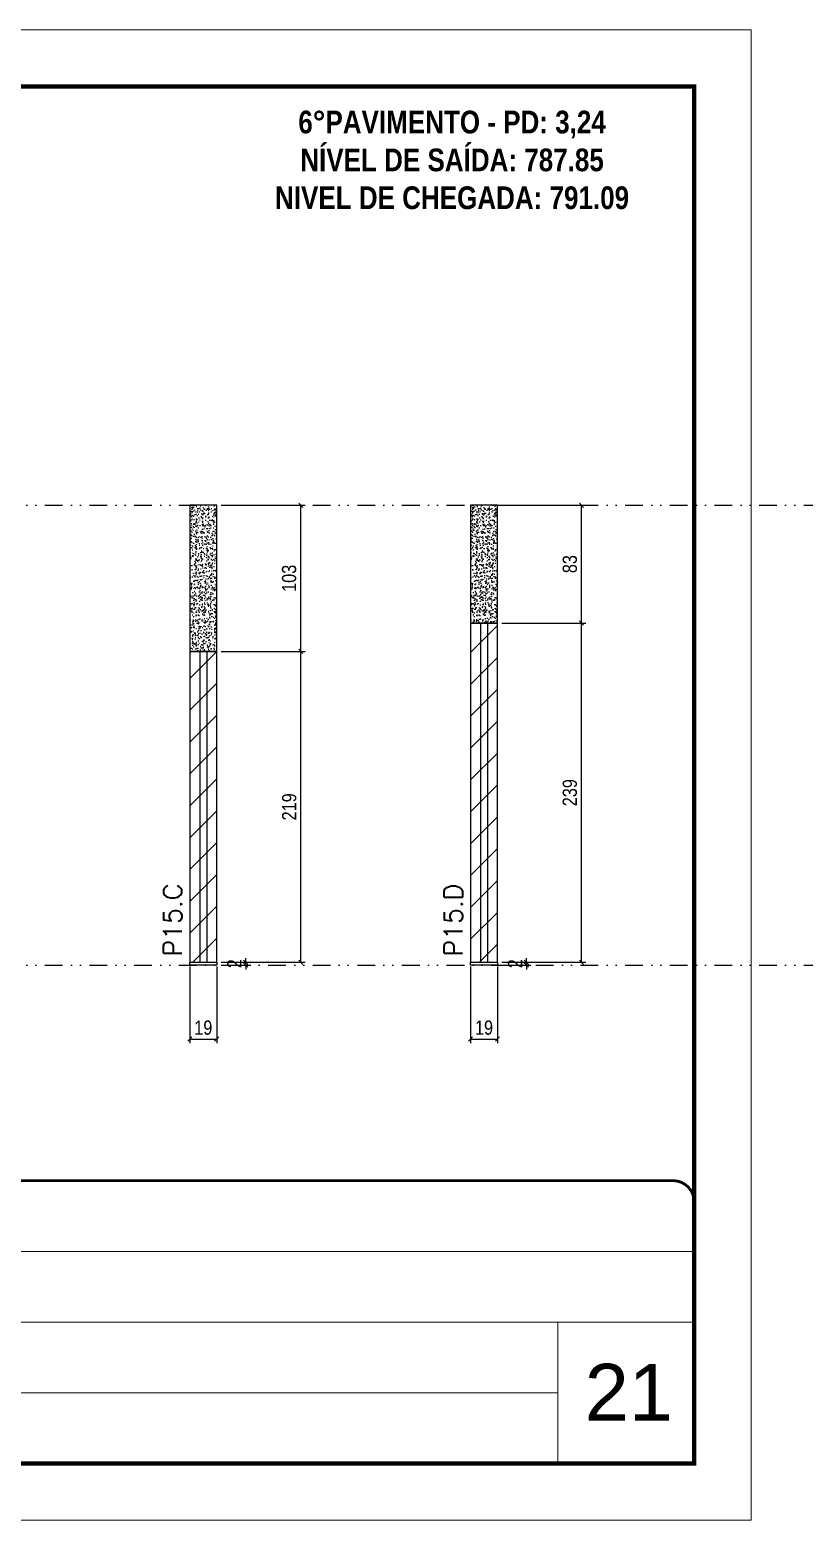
# Model space of a CAD drawing. Extents: x 13770 to 23315, y 867 to 16997.
# Drawn here: x 15363 to 15908, y 10056 to 11106 of the extents above; entities that cross this region are included whole.
import ezdxf

# ---------------------------------------------------------------- set-up
doc = ezdxf.new("R2010")
doc.units = 0
for name, pattern in [('CONTINUO', [0]), ('DASHED', [0.75, 0.5, -0.25]), ('DIVIDE2', [0.625, 0.25, -0.125, 0, -0.125, 0, -0.125])]:
    doc.linetypes.add(name, pattern=pattern)
for name, color, linetype, lineweight in [('CARIMBO', 255, 'Continuous', 9), ('Folhas', 255, 'Continuous', 9), ('Hachura', 251, 'Continuous', 9), ('SARRAFO DE PRESSAO', 251, 'DASHED', 9), ('Texto Seção', 7, 'Continuous', 15)]:
    doc.layers.add(name, color=color, linetype=linetype, lineweight=lineweight)
for name, color, linetype in [('COTA', 241, 'Continuous'), ('NOMENCLATURA', 7, 'Continuous'), ('Nível', 160, 'Continuous'), ('Painéis', 200, 'Continuous'), ('SARR_2.2x7', 40, 'Continuous')]:
    doc.layers.add(name, color=color, linetype=linetype)
doc.styles.add('ARIAL', font='arial.ttf')
doc.styles.add('COTA TECNICA', font='techl___.ttf', dxfattribs={"height": 10})
doc.styles.add('COTA TECNICA-50', font='techl___.ttf', dxfattribs={"height": 10})
doc.styles.add('REGUA-120', font='ROMANS.shx', dxfattribs={"height": 15})
doc.styles.add('ROMANC', font='techb___.ttf', dxfattribs={"height": 2.5})
doc.dimstyles.new('COTA PAINEL-50', dxfattribs={"dimtxt": 10, "dimasz": 3, "dimexe": 3, "dimexo": 3, "dimgap": 3, "dimtad": 1, "dimdec": 1, "dimzin": 12, "dimdsep": 46, "dimtxsty": 'COTA TECNICA-50', "dimblk1": 'OBLIQUE', "dimblk2": 'OBLIQUE', "dimsah": 1, "dimcen": 0.9, "dimclrd": 4, "dimclre": 4, "dimclrt": 240, "dimadec": 1, "dimazin": 3, "dimtfac": 1, "dimtdec": 1, "dimtmove": 0, "dimatfit": 3, "dimfxl": 1, "dimtolj": 1, "dimtzin": 12, "dimarcsym": 0})
doc.dimstyles.new('PAINEL', dxfattribs={"dimtxt": 10, "dimasz": 3, "dimexe": 3, "dimexo": 3, "dimgap": 3, "dimtad": 1, "dimdec": 1, "dimzin": 12, "dimdsep": 46, "dimtxsty": 'COTA TECNICA', "dimblk1": 'OBLIQUE', "dimblk2": 'OBLIQUE', "dimsah": 1, "dimcen": 0.9, "dimclrd": 4, "dimclre": 4, "dimclrt": 240, "dimadec": 1, "dimazin": 3, "dimtfac": 1, "dimtdec": 1, "dimtmove": 0, "dimatfit": 3, "dimfxl": 1, "dimtolj": 1, "dimtzin": 12, "dimarcsym": 0})

# ---------------------------------------------------------------- blocks, each defined once
blk = doc.blocks.new('9999999999')
at = {"color": 30, "linetype": 'CONTINUO'}
for p, q in [((98564.6, 34379.6), (99584, 34379.6)), ((98564.6, 34329.8), (99488, 34329.8)), ((99584, 34329.8), (99488, 34329.8)), ((99488, 34329.8), (99488, 34230.2)), ((98564.6, 34280), (99488, 34280))]:
    blk.add_line(p, q, dxfattribs=at)
at = {"color": 30, "linetype": 'CONTINUO', "const_width": 2}
blk.add_lwpolyline([(99584, 34230.2), (99584, 34414.4, 0.414214), (99569, 34429.4), (98229, 34429.4, 0.414214), (98214, 34414.4), (98214, 34245.2, 0.414214), (98229, 34230.2), (99584, 34230.2)], format="xyb", dxfattribs=at)
at = {"layer": 'Folhas'}
blk.add_lwpolyline([(98139, 34190.2), (99624, 34190.2), (99624, 35240.2), (98139, 35240.2)], close=True, dxfattribs=at)
at = {"layer": 'Folhas', "color": 30, "const_width": 3}
blk.add_lwpolyline([(98214, 34230.2), (99584, 34230.2), (99584, 35200.2), (98214, 35200.2)], close=True, dxfattribs=at)
blk = doc.blocks.new('_Oblique')
at = {"color": 0, "linetype": 'ByBlock', "lineweight": -2}
blk.add_line((-0.5, -0.5), (0.5, 0.5), dxfattribs=at)
blk = doc.blocks.new('*D348')
at = {"layer": 'COTA', "color": 4, "lineweight": -2, "transparency": 16777216}
for p, q in [((15497.6, 10770.7), (15556.8, 10770.7)), ((15553.8, 10667.7), (15553.8, 10770.7)), ((15497.6, 10667.7), (15556.8, 10667.7))]:
    blk.add_line(p, q, dxfattribs=at)
at = {"layer": 'Defpoints', "color": 0, "transparency": 16777216}
for p in [(15494.6, 10770.7), (15553.8, 10770.7), (15494.6, 10667.7)]:
    blk.add_point(p, dxfattribs=at)
at = {"layer": 'COTA', "color": 4, "lineweight": -2, "transparency": 16777216, "xscale": 3, "yscale": 3, "zscale": 3}
for p, rotation in [((15553.8, 10770.7), 90), ((15553.8, 10667.7), 270)]:
    blk.add_blockref('_Oblique', p, dxfattribs=dict(at, rotation=rotation))
at = {"layer": 'COTA', "color": 240, "transparency": 16777216, "insert": (15545.6, 10719.2), "char_height": 10, "attachment_point": 5, "rotation": 90, "style": 'COTA TECNICA'}
blk.add_mtext('\\A1;103', dxfattribs=at)
blk = doc.blocks.new('*D349')
at = {"layer": 'COTA', "color": 4, "lineweight": -2, "transparency": 16777216}
for p, q in [((15475.6, 10445.7), (15475.6, 10391.6)), ((15494.6, 10445.7), (15494.6, 10391.6)), ((15475.6, 10394.6), (15494.6, 10394.6))]:
    blk.add_line(p, q, dxfattribs=at)
at = {"layer": 'Defpoints', "color": 0, "transparency": 16777216}
for p in [(15475.6, 10448.7), (15494.6, 10448.7), (15494.6, 10394.6)]:
    blk.add_point(p, dxfattribs=at)
at = {"layer": 'COTA', "color": 4, "lineweight": -2, "transparency": 16777216, "xscale": 3, "yscale": 3, "zscale": 3, "rotation": 180}
blk.add_blockref('_Oblique', (15475.6, 10394.6), dxfattribs=at)
at = {"layer": 'COTA', "color": 4, "lineweight": -2, "transparency": 16777216, "xscale": 3, "yscale": 3, "zscale": 3}
blk.add_blockref('_Oblique', (15494.6, 10394.6), dxfattribs=at)
at = {"layer": 'COTA', "color": 240, "transparency": 16777216, "insert": (15485.1, 10402.6), "char_height": 10, "attachment_point": 5, "style": 'COTA TECNICA'}
blk.add_mtext('\\A1;19', dxfattribs=at)
blk = doc.blocks.new('*D350')
at = {"layer": 'COTA', "color": 4, "lineweight": -2, "transparency": 16777216}
for p, q in [((15497.6, 10667.7), (15556.8, 10667.7)), ((15553.8, 10448.7), (15553.8, 10667.7)), ((15497.6, 10448.7), (15556.8, 10448.7))]:
    blk.add_line(p, q, dxfattribs=at)
at = {"layer": 'Defpoints', "color": 0, "transparency": 16777216}
for p in [(15494.6, 10667.7), (15553.8, 10667.7), (15494.6, 10448.7)]:
    blk.add_point(p, dxfattribs=at)
at = {"layer": 'COTA', "color": 4, "lineweight": -2, "transparency": 16777216, "xscale": 3, "yscale": 3, "zscale": 3}
for p, rotation in [((15553.8, 10667.7), 90), ((15553.8, 10448.7), 270)]:
    blk.add_blockref('_Oblique', p, dxfattribs=dict(at, rotation=rotation))
at = {"layer": 'COTA', "color": 240, "transparency": 16777216, "insert": (15545.7, 10558.2), "char_height": 10, "attachment_point": 5, "rotation": 90, "style": 'COTA TECNICA'}
blk.add_mtext('\\A1;219', dxfattribs=at)
blk = doc.blocks.new('*D351')
at = {"layer": 'COTA', "color": 4, "lineweight": -2, "transparency": 16777216}
for p, q in [((15497.6, 10448.7), (15518, 10448.7)), ((15515, 10448.7), (15515, 10451.7)), ((15515, 10446.7), (15515, 10448.7)), ((15497.6, 10446.7), (15518, 10446.7)), ((15515, 10446.7), (15515, 10443.7))]:
    blk.add_line(p, q, dxfattribs=at)
at = {"layer": 'Defpoints', "color": 0, "transparency": 16777216}
for p in [(15494.6, 10448.7), (15515, 10448.7), (15494.6, 10446.7)]:
    blk.add_point(p, dxfattribs=at)
at = {"layer": 'COTA', "color": 4, "lineweight": -2, "transparency": 16777216, "xscale": 3, "yscale": 3, "zscale": 3}
for p, rotation in [((15515, 10448.7), 270), ((15515, 10446.7), 90)]:
    blk.add_blockref('_Oblique', p, dxfattribs=dict(at, rotation=rotation))
at = {"layer": 'COTA', "color": 240, "transparency": 16777216, "insert": (15507, 10447.7), "char_height": 10, "attachment_point": 5, "rotation": 90, "style": 'COTA TECNICA-50'}
blk.add_mtext('\\A1;2', dxfattribs=at)
blk = doc.blocks.new('*D789')
at = {"layer": 'COTA', "color": 4, "lineweight": -2, "transparency": 16777216}
for p, q in [((15695.4, 10770.7), (15754.6, 10770.7)), ((15751.6, 10687.7), (15751.6, 10770.7)), ((15695.4, 10687.7), (15754.6, 10687.7))]:
    blk.add_line(p, q, dxfattribs=at)
at = {"layer": 'Defpoints', "color": 0, "transparency": 16777216}
for p in [(15692.4, 10770.7), (15751.6, 10770.7), (15692.4, 10687.7)]:
    blk.add_point(p, dxfattribs=at)
at = {"layer": 'COTA', "color": 4, "lineweight": -2, "transparency": 16777216, "xscale": 3, "yscale": 3, "zscale": 3}
for p, rotation in [((15751.6, 10770.7), 90), ((15751.6, 10687.7), 270)]:
    blk.add_blockref('_Oblique', p, dxfattribs=dict(at, rotation=rotation))
at = {"layer": 'COTA', "color": 240, "transparency": 16777216, "insert": (15743.4, 10729.2), "char_height": 10, "attachment_point": 5, "rotation": 90, "style": 'COTA TECNICA'}
blk.add_mtext('\\A1;83', dxfattribs=at)
blk = doc.blocks.new('*D790')
at = {"layer": 'COTA', "color": 4, "lineweight": -2, "transparency": 16777216}
for p, q in [((15673.4, 10445.7), (15673.4, 10391.6)), ((15692.4, 10445.7), (15692.4, 10391.6)), ((15673.4, 10394.6), (15692.4, 10394.6))]:
    blk.add_line(p, q, dxfattribs=at)
at = {"layer": 'Defpoints', "color": 0, "transparency": 16777216}
for p in [(15673.4, 10448.7), (15692.4, 10448.7), (15692.4, 10394.6)]:
    blk.add_point(p, dxfattribs=at)
at = {"layer": 'COTA', "color": 4, "lineweight": -2, "transparency": 16777216, "xscale": 3, "yscale": 3, "zscale": 3, "rotation": 180}
blk.add_blockref('_Oblique', (15673.4, 10394.6), dxfattribs=at)
at = {"layer": 'COTA', "color": 4, "lineweight": -2, "transparency": 16777216, "xscale": 3, "yscale": 3, "zscale": 3}
blk.add_blockref('_Oblique', (15692.4, 10394.6), dxfattribs=at)
at = {"layer": 'COTA', "color": 240, "transparency": 16777216, "insert": (15682.9, 10402.6), "char_height": 10, "attachment_point": 5, "style": 'COTA TECNICA'}
blk.add_mtext('\\A1;19', dxfattribs=at)
blk = doc.blocks.new('*D791')
at = {"layer": 'COTA', "color": 4, "lineweight": -2, "transparency": 16777216}
for p, q in [((15695.4, 10687.7), (15754.6, 10687.7)), ((15751.6, 10448.7), (15751.6, 10687.7)), ((15695.4, 10448.7), (15754.6, 10448.7))]:
    blk.add_line(p, q, dxfattribs=at)
at = {"layer": 'Defpoints', "color": 0, "transparency": 16777216}
for p in [(15692.4, 10687.7), (15751.6, 10687.7), (15692.4, 10448.7)]:
    blk.add_point(p, dxfattribs=at)
at = {"layer": 'COTA', "color": 4, "lineweight": -2, "transparency": 16777216, "xscale": 3, "yscale": 3, "zscale": 3}
for p, rotation in [((15751.6, 10687.7), 90), ((15751.6, 10448.7), 270)]:
    blk.add_blockref('_Oblique', p, dxfattribs=dict(at, rotation=rotation))
at = {"layer": 'COTA', "color": 240, "transparency": 16777216, "insert": (15743.4, 10568.2), "char_height": 10, "attachment_point": 5, "rotation": 90, "style": 'COTA TECNICA'}
blk.add_mtext('\\A1;239', dxfattribs=at)
blk = doc.blocks.new('*D792')
at = {"layer": 'COTA', "color": 4, "lineweight": -2, "transparency": 16777216}
for p, q in [((15695.4, 10448.7), (15715.8, 10448.7)), ((15712.8, 10448.7), (15712.8, 10451.7)), ((15712.8, 10446.7), (15712.8, 10448.7)), ((15695.4, 10446.7), (15715.8, 10446.7)), ((15712.8, 10446.7), (15712.8, 10443.7))]:
    blk.add_line(p, q, dxfattribs=at)
at = {"layer": 'Defpoints', "color": 0, "transparency": 16777216}
for p in [(15692.4, 10448.7), (15712.8, 10448.7), (15692.4, 10446.7)]:
    blk.add_point(p, dxfattribs=at)
at = {"layer": 'COTA', "color": 4, "lineweight": -2, "transparency": 16777216, "xscale": 3, "yscale": 3, "zscale": 3}
for p, rotation in [((15712.8, 10448.7), 270), ((15712.8, 10446.7), 90)]:
    blk.add_blockref('_Oblique', p, dxfattribs=dict(at, rotation=rotation))
at = {"layer": 'COTA', "color": 240, "transparency": 16777216, "insert": (15704.8, 10447.7), "char_height": 10, "attachment_point": 5, "rotation": 90, "style": 'COTA TECNICA-50'}
blk.add_mtext('\\A1;2', dxfattribs=at)

msp = doc.modelspace()

# ---------------------------------------------------------------- hatches: boundary and pattern name
at = {"layer": 'COTA'}
h = msp.add_hatch(dxfattribs=at)
h.set_pattern_fill('AR-CONC', color=256, scale=0.03)
h.set_pattern_definition([(50, (-4774.73, -1179.575), (5.4655401, -0.4781726), [0.5715, -6.2865]), (355, (-4774.73, -1179.575), (-1.0573026, 5.7317054), [0.4572, -5.0292175]), (100.451445, (-4774.2745, -1179.615), (4.4082374, 5.2535326), [0.4857003, -5.3427073]), (46.1842, (-4774.73, -1178.051), (8.1323712, -1.2612698), [0.85725, -9.42975]), (96.635558, (-4774.052, -1178.156), (7.122124, 7.4227837), [0.7285507, -8.0140682]), (351.18415, (-4774.73, -1178.051), (7.122124, 7.4227837), [0.685799, -7.543792]), (21, (-4773.968, -1178.432), (4.5484317, -3.06795595), [0.5715, -6.2865]), (326, (-4773.968, -1178.432), (1.8540609, 5.525639), [0.4572, -5.0292]), (71.451445, (-4773.589, -1178.688), (6.4024926, 2.4576831), [0.4857003, -5.3426981]), (37.5, (-4774.73, -1179.5751), (0.0926581, 2.53665117), [0, -4.96824, 0, -5.1054, 0, -5.04825]), (7.5, (-4774.73, -1179.575), (2.00458988, 3.00541724), [0, -2.91084, 0, -4.85394, 0, -1.92405]), (327.5, (-4776.4292, -1179.5751), (4.06771786, -0.17186232), [0, -1.905, 0, -5.9436, 0, -7.8867]), (317.5, (-4777.191, -1179.575), (4.44387544, 0.76279473), [0, -2.4765, 0, -3.94716, 0, -5.6007])])
h.paths.add_polyline_path([(15494.62, 10770.73), (15475.62, 10770.73), (15475.62, 10667.73), (15494.62, 10667.73)])
h = msp.add_hatch(dxfattribs=at)
h.set_pattern_fill('AR-CONC', color=256, scale=0.03)
h.set_pattern_definition([(50, (-4576.9334, -1179.575), (5.4655401, -0.4781726), [0.5715, -6.2865]), (355, (-4576.9334, -1179.575), (-1.0573026, 5.7317054), [0.4572, -5.0292175]), (100.451445, (-4576.478, -1179.615), (4.4082374, 5.2535326), [0.4857003, -5.3427073]), (46.1842, (-4576.9334, -1178.051), (8.1323712, -1.2612698), [0.85725, -9.42975]), (96.635558, (-4576.256, -1178.156), (7.122124, 7.4227837), [0.7285507, -8.0140682]), (351.18415, (-4576.933, -1178.051), (7.122124, 7.4227837), [0.685799, -7.543792]), (21, (-4576.1714, -1178.432), (4.5484317, -3.06795595), [0.5715, -6.2865]), (326, (-4576.1714, -1178.432), (1.8540609, 5.525639), [0.4572, -5.0292]), (71.451445, (-4575.7924, -1178.688), (6.4024926, 2.4576831), [0.4857003, -5.3426981]), (37.5, (-4576.9334, -1179.5751), (0.0926581, 2.53665117), [0, -4.96824, 0, -5.1054, 0, -5.04825]), (7.5, (-4576.9334, -1179.575), (2.00458988, 3.00541724), [0, -2.91084, 0, -4.85394, 0, -1.92405]), (327.5, (-4578.6327, -1179.5751), (4.06771786, -0.17186232), [0, -1.905, 0, -5.9436, 0, -7.8867]), (317.5, (-4579.3947, -1179.575), (4.44387544, 0.76279473), [0, -2.4765, 0, -3.94716, 0, -5.6007])])
h.paths.add_polyline_path([(15692.42, 10770.73), (15673.42, 10770.73), (15673.42, 10687.73), (15692.42, 10687.73)])
at = {"layer": 'Hachura', "linetype": 'ByBlock'}
h = msp.add_hatch(dxfattribs=at)
h.set_pattern_fill('ANSI31', color=256, scale=5)
h.paths.add_polyline_path([(15475.62, 10448.73), (15482.62, 10448.73), (15482.62, 10667.73), (15475.62, 10667.73)])
h.paths.add_polyline_path([(15487.62, 10667.73), (15482.62, 10667.73), (15482.62, 10448.73), (15487.62, 10448.73)])
h.paths.add_polyline_path([(15494.62, 10667.73), (15487.62, 10667.73), (15487.62, 10448.73), (15494.62, 10448.73)])
h.paths.add_polyline_path([(15673.42, 10448.73), (15680.42, 10448.73), (15680.42, 10687.73), (15673.42, 10687.73)])
h.paths.add_polyline_path([(15685.42, 10687.73), (15680.42, 10687.73), (15680.42, 10448.73), (15685.42, 10448.73)])
h.paths.add_polyline_path([(15685.42, 10448.73), (15692.42, 10448.73), (15692.42, 10687.73), (15685.42, 10687.73)])

# ---------------------------------------------------------------- linework, layer by layer
at = {"layer": 'COTA', "linetype": 'ByBlock'}
for points in [[(15475.62, 10667.73), (15494.62, 10667.73), (15494.62, 10770.73), (15475.62, 10770.73)], [(15673.42, 10687.73), (15692.42, 10687.73), (15692.42, 10770.73), (15673.42, 10770.73)]]:
    msp.add_lwpolyline(points, close=True, dxfattribs=at)
at = {"layer": 'Nível', "color": 4, "linetype": 'DIVIDE2', "ltscale": 50}
for p, q in [((13769.54, 10770.73), (21112.79, 10770.73)), ((13769.54, 10446.73), (21112.79, 10446.73))]:
    msp.add_line(p, q, dxfattribs=at)
at = {"layer": 'Painéis'}
for points in [[(15673.42, 10448.73), (15692.42, 10448.73), (15692.42, 10687.73), (15673.42, 10687.73)], [(15475.62, 10448.73), (15494.62, 10448.73), (15494.62, 10667.73), (15475.62, 10667.73)], [(15475.62, 10448.73), (15494.62, 10448.73), (15494.62, 10446.73), (15475.62, 10446.73)], [(15673.42, 10448.73), (15692.42, 10448.73), (15692.42, 10446.73), (15673.42, 10446.73)]]:
    msp.add_lwpolyline(points, close=True, dxfattribs=at)
at = {"layer": 'SARR_2.2x7'}
for p, q in [((15680.42, 10687.73), (15680.42, 10448.73)), ((15685.42, 10687.73), (15685.42, 10448.73)), ((15482.62, 10667.73), (15482.62, 10448.73)), ((15487.62, 10667.73), (15487.62, 10448.73))]:
    msp.add_line(p, q, dxfattribs=at)

# ---------------------------------------------------------------- block references
at = {"layer": 'SARRAFO DE PRESSAO', "color": 6, "linetype": 'ByBlock'}
msp.add_blockref('9999999999', (-83752.98, -24134.56), dxfattribs=at)

# ---------------------------------------------------------------- texts
at = {"layer": 'CARIMBO', "style": 'ARIAL'}
msp.add_text('21', height=40, dxfattribs=at).set_placement((15753.86, 10125.79))
at = {"layer": 'NOMENCLATURA', "color": 2, "insert": (15660.38, 11048.67), "char_height": 16, "attachment_point": 2, "style": 'ROMANC'}
msp.add_mtext_dynamic_manual_height_columns('6°PAVIMENTO - PD: 3,24\\PNÍVEL DE SAÍDA: 787.85\\PNIVEL DE CHEGADA: 791.09', width=376.0554, gutter_width=1, heights=[0], dxfattribs=at)
at = {"layer": 'Texto Seção', "char_height": 13, "width": 285.3299, "attachment_point": 1, "rotation": 90, "style": 'REGUA-120'}
for s, insert in [('P15.C', (15456.95, 10452.87)), ('P15.D', (15654.74, 10452.87))]:
    msp.add_mtext(s, dxfattribs=dict(at, insert=insert))

# ---------------------------------------------------------------- dimensions: what is measured, and where the dimension line sits
at = {"layer": 'COTA'}
for base, p1, p2, picture, middle in [((15553.81, 10770.73), (15494.62, 10667.73), (15494.62, 10770.73), '*D348', (15545.59, 10719.23)), ((15751.6, 10770.73), (15692.42, 10687.73), (15692.42, 10770.73), '*D789', (15743.36, 10729.23)), ((15751.6, 10687.73), (15692.42, 10448.73), (15692.42, 10687.73), '*D791', (15743.35, 10568.23)), ((15553.81, 10667.73), (15494.62, 10448.73), (15494.62, 10667.73), '*D350', (15545.72, 10558.23))]:
    dim = msp.add_linear_dim(base=base, p1=p1, p2=p2, angle=90, dimstyle='PAINEL', override={"dimarcsym": 2}, dxfattribs=at)
    dim.commit()
    dim.dimension.update_dxf_attribs({"geometry": picture, "text_midpoint": middle})
for base, p1, p2, picture, middle in [((15494.62, 10394.55), (15475.62, 10448.73), (15494.62, 10448.73), '*D349', (15485.12, 10402.64)), ((15692.42, 10394.55), (15673.42, 10448.73), (15692.42, 10448.73), '*D790', (15682.92, 10402.64))]:
    dim = msp.add_linear_dim(base=base, p1=p1, p2=p2, dimstyle='PAINEL', override={"dimarcsym": 2}, dxfattribs=at)
    dim.commit()
    dim.dimension.update_dxf_attribs({"geometry": picture, "text_midpoint": middle})
for base, p1, p2, picture, middle in [((15514.97, 10448.73), (15494.62, 10446.73), (15494.62, 10448.73), '*D351', (15514.97, 10447.73)), ((15712.77, 10448.73), (15692.42, 10446.73), (15692.42, 10448.73), '*D792', (15712.77, 10447.73))]:
    dim = msp.add_linear_dim(base=base, p1=p1, p2=p2, angle=90, dimstyle='COTA PAINEL-50', dxfattribs=at)
    dim.commit()
    dim.dimension.update_dxf_attribs({"geometry": picture, "text_midpoint": middle, "dimtype": 160})

doc.saveas('drawing.dxf')
